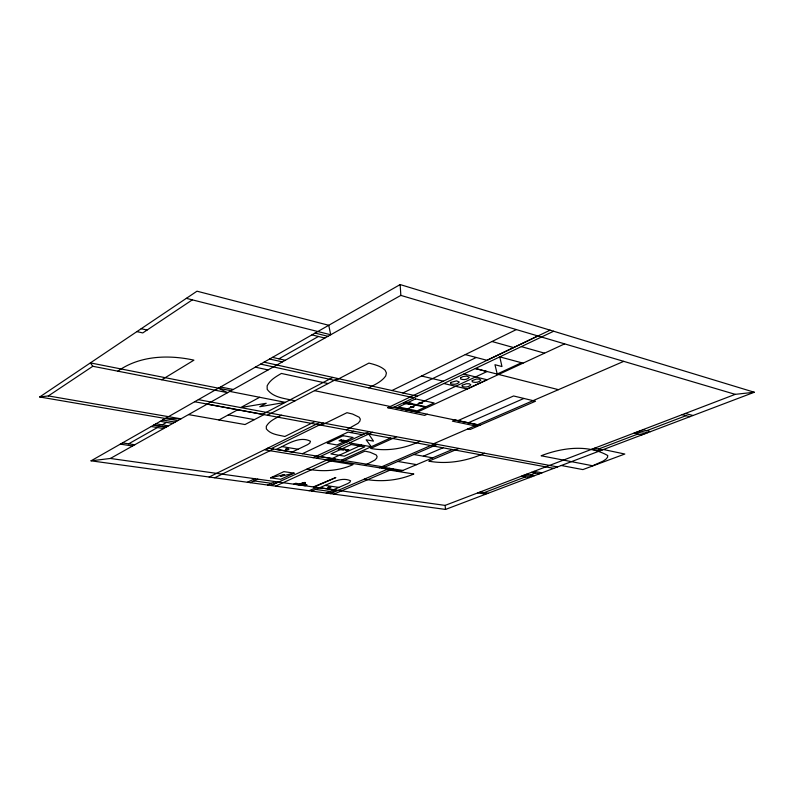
<?xml version="1.0" encoding="UTF-8"?>
<svg xmlns="http://www.w3.org/2000/svg" width="794" height="794" viewBox="0 0 794 794"><rect width="100%" height="100%" fill="white"/><g stroke="black" fill="none" stroke-linecap="round" stroke-linejoin="round"><path stroke-width="1.19" d="M342.353 440.65L341.728 439.916L339.008 440.72L341.946 440.839M177.787 420.612L39.7 396.98L197.001 291.19L328.746 325.282L330.701 334.77L186.352 298.346M39.7 396.98L48.365 395.928L92.809 366.272L227.6 392.653L218.429 388.187M192.327 299.854L142.771 332.924L136.896 331.614M117.83 371.165C139.724 355.533 168.497 354.6 193.954 360.148L161.778 379.77M91.042 460.828L400.156 284.57L754.3 392.246L445.553 509.43L91.042 460.828L110.366 458.466L445.087 505.401L735.224 394.35L754.3 392.246M128.648 443.836L157.48 427.519M162.224 424.84L166.551 422.388M278.893 358.838L318.434 336.467M110.366 458.466L400.841 295.398L735.224 394.35M259.678 397.288L240.681 407.57L266.208 403.302L259.737 406.746L285.334 402.34L229.803 391.412M218.955 419.957L237.803 409.764M262.516 414.329L332.845 377.418M267.399 415.242L337.778 378.51M335.415 380.544L368.922 363.086C374.629 364.555 380.654 366.103 385.11 370.173L386.41 372.962L385.725 375.949C381.616 381.755 374.828 384.703 368.684 387.859M281.423 415.202C275.994 418.18 269.474 420.661 266.298 426.338L266.347 428.879C270.595 434.487 278.456 434.983 284.838 436.492L315.089 421.505M209.15 477.015L319.952 422.418M268.789 448.263L265.335 449.97L331.465 460.629M271.171 448.65L323.337 423.053M321.342 425.247L346.968 412.691L352.576 414.041L359.216 417.247L360.297 419.093L359.91 421.098L358.074 423.271L346.343 429.882M391.908 390.549L516.348 329.579M214.717 477.78L273.454 449.027M281.999 446.595L276.282 449.384L292.311 451.994L307.615 444.62L309.809 443.082L310.474 441.266C301.293 436.333 290.326 442.377 281.999 446.595L298.038 449.245M402.856 392.98L476.251 357.489M537.905 335.961L486.95 360.307L465.284 354.59M387.809 407.719L393.983 407.223L427.261 414.19L424.661 415.381L387.809 407.719L550.103 330.165M553.646 331.237L393.933 407.262L417.297 412.146L564.633 343.871M302.375 453.731L348.07 432.095L362.431 434.745L365.319 433.395M350.829 432.611L353.717 431.251M247.371 482.256L254.864 478.722M250.249 482.653L257.742 479.129M405.714 409.724L487.079 371.523L475.318 368.525L558.42 389.665M313.114 457.672L369.051 431.618M270.546 477.849L283.895 471.636L294.108 473.145L280.739 479.298L270.546 477.849L284.46 474.504L280.391 476.39L294.108 473.145M497.123 374.063L521.509 362.739M316.548 458.227L372.495 432.264M267.687 485.045L275.21 481.581M270.486 485.432L278.009 481.968M271.121 485.511L326.979 459.905L334.959 459.031L275.578 486.127M332.051 458.565L361.598 445.037M341.678 460.123L390.42 438.06M396.504 436.76L370.649 448.431C387.373 451.558 404.851 448.63 420.056 441.166M341.609 461.681L364.912 451.151L370.083 452.252L376.158 454.922L377.1 456.49L376.664 458.217L374.867 460.093L364.734 465.413M294.991 484.271L296.777 483.467M299.05 484.836C302.613 481.571 310.92 481.75 300.033 484.975M304.033 485.531L305.859 484.747M457.94 420.622L513.579 395.978L535.503 401.228L470.197 429.455L467.765 428.959M313.362 486.93L335.832 477.541L314.245 487.05M309.084 490.722L316.657 487.387M311.724 491.079L319.297 487.764M324.984 485.412L319.684 487.734L333.599 489.68L347.762 483.546L349.836 482.276L350.581 480.797C342.283 476.827 332.666 482.117 324.984 485.412L338.899 487.397M468.321 422.795L523.931 398.439M433.693 443.727L623.737 361.359M379.373 467.785L434.556 443.886M382.142 468.232L437.335 444.402M326.195 493.064L333.778 489.789M328.766 493.421L336.358 490.156M330.512 493.66L389.596 468.301M333.917 494.126L393.02 468.857M423.371 456.203L443.012 447.806M452.342 449.543L400.91 471.259L332.408 460.192M458.952 448.451L428.8 461.165C447.647 464.589 467.15 460.996 484.489 453.235M484.122 492.637L525.439 476.896M530.402 475.001L535.493 473.055M598.607 449.007L638.078 433.961M646.604 430.715L686.066 415.669M305.273 483.199L302.425 482.752L305.353 483.159M165.311 418.478L180.972 418.825L48.365 395.928M253.981 480.896L271.439 483.318M315.496 489.422L329.976 491.436M301.402 483.784L302.375 483.923M300.837 484.032L295.606 483.298L293.82 484.102L305.253 485.71L307.04 484.906L301.819 484.171M364.337 479.139C380.892 482.226 398.31 480.628 413.823 473.998L386.559 469.611M122.475 442.903L134.772 444.759M120.301 444.144L132.588 445.99M307.109 469.016C322.414 471.964 338.71 471.16 353.022 464.619L326.126 460.292M480.072 492.012L488.141 493.263M477.74 492.905L485.819 494.146M320.032 456.61L334.929 458.972M267.826 448.104L384.693 467.13M384.058 467.408L402.866 470.455M151.247 426.497L163.663 428.542M155.971 423.798L168.417 425.872M166.085 427.182L153.649 425.127L165.986 427.232M160.299 421.336L172.755 423.44M397.854 461.463L416.661 464.629M162.651 419.996L175.117 422.11M521.4 476.192L529.439 477.591M523.881 475.239L531.92 476.648M349.588 442.923L371.255 446.724M188.515 414.597L245.018 424.542L263.955 414.617L207.165 404.126M413.902 454.525L432.71 457.84M526.372 474.286L534.412 475.705M531.464 472.341L539.493 473.77M228.305 414.905L254.408 419.619M533.985 471.378L542.014 472.817M194.649 401.744L553.775 468.351M198.351 399.64L557.547 466.922M561.289 465.502L582.885 469.591L624.818 454.029L603.41 449.513M231.094 390.688L90.377 362.898L92.809 366.272M294.981 400.841C285.473 398.419 273.364 397.963 267.191 389.318L267.141 385.864C270 379.989 275.955 376.614 281.404 373.448L328.101 383.562M220.553 386.976L233.228 389.487M427.162 414.24L477.531 424.721M477.383 426.348L452.411 421.157L455.002 420.006L479.973 425.237M314.513 390.658L390.311 406.518M591.877 449.215L599.827 450.873M594.617 448.173L602.557 449.841M255.331 367.146L268.094 369.915M260.66 364.109L413.813 397.784M264.065 362.163L417.277 396.137M141.203 328.726L147.079 330.046M269.583 359.027L282.376 361.895M272.461 357.379L285.264 360.278M634.138 433.048L641.999 434.874M637.036 431.936L644.887 433.772M443.896 383.512L467.11 389L487.05 379.76L463.855 374.014M639.746 430.904L647.596 432.75M421.574 376.019L443.3 381.189M642.664 429.782L650.514 431.638M311.963 334.86L324.845 338.065M315.069 333.083L327.952 336.319M682.175 414.657L689.926 416.681M685.272 413.476L693.013 415.51M523.038 363.146L499.783 356.883L501.957 366.55L494.96 364.714L497.243 374.083M491.992 341.509L513.609 347.564M521.37 346.621L544.555 353.171M371.284 446.704L366.123 439.797L373.498 441.127L368.704 434.03M445.087 505.401L445.553 509.43M400.156 284.57L400.841 295.398M607.648 455.488L607.599 457.205L606.05 459.101L603.023 461.155L592.612 465.77L541.141 455.766C561.844 447.717 587.759 444.183 607.648 455.488M450.615 382.47L450.575 383.681C453.285 384.782 457.463 384.475 459.279 382.013L456.54 380.862L450.615 382.47M460.619 377.726L460.56 378.956C463.279 380.088 467.497 379.75 469.343 377.269L466.614 376.088L463.18 376.505L460.619 377.726M462.247 385.239L462.177 386.44C464.867 387.532 468.976 387.194 470.822 384.792L469.294 383.75L466.465 383.74L462.247 385.239M472.251 380.564L472.162 381.775C474.872 382.907 479.01 382.529 480.876 380.118L479.368 379.056L476.519 379.036L472.251 380.564M339.901 440.422L341.817 440.382L339.901 440.422M346.581 450.287L348.437 450.238L346.581 450.287M345.926 450.228L346.531 450.932L349.191 450.148L345.926 450.228M411.262 406.895L413.257 406.865L411.262 406.895M410.577 406.816L411.103 407.659L414.071 406.766L410.577 406.816M419.897 402.836L421.902 402.806L419.897 402.836M419.212 402.757L419.728 403.62L422.716 402.707L419.212 402.757M286.406 448.868L285.433 449.344L288.947 449.295L286.406 448.868M405.962 402.141L403.689 403.213L409.218 404.394L411.481 403.332L405.962 402.141M406.607 403.154L398.598 406.955L417.138 410.865L425.157 407.133L406.607 403.154M415.54 398.896L407.421 402.747L425.961 406.736L434.09 402.955L415.54 398.896M343.226 435.708L327.217 443.26L337.073 444.968L353.102 437.484L343.226 435.708M343.177 440.253L341.172 441.186L346.571 442.139L348.576 441.206L343.177 440.253M340.1 448.332L338.135 449.245L343.445 450.148L345.41 449.245L340.1 448.332M351.246 444.521L330.89 453.92L344.348 456.153L364.734 446.883L351.246 444.521M296.589 483.874L295.894 483.854L296.589 483.874M304.549 484.985L304.608 485.005M328.656 487.208L327.763 487.595L330.87 487.526L328.656 487.208"/></g></svg>
